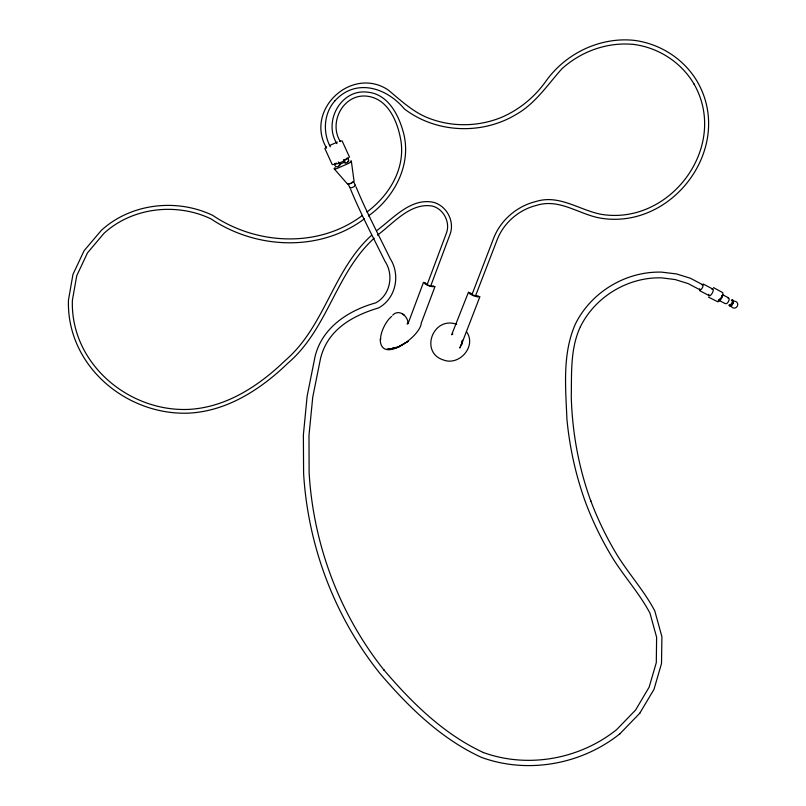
<?xml version="1.0" encoding="UTF-8"?>
<svg xmlns="http://www.w3.org/2000/svg" width="806" height="806" viewBox="0 0 806 806"><rect width="100%" height="100%" fill="white"/><g stroke="black" fill="none" stroke-linecap="round" stroke-linejoin="round"><path stroke-width="1.21" d="M469.999 292.659L473.565 295.359L478.442 296.034M461.909 344.263L462.513 340.344L461.969 343.507L462.473 341.512L459.823 348.041L462.16 342.57M462.513 340.344L462.453 341.069M425.064 282.503C426.334 285.082 430.716 286.462 433.527 285.888M721.813 296.094L721.944 295.399M347.154 158.026C352.434 161.724 342.822 166.086 343.558 159.608M345.069 162.913L345.552 162.359M338.329 161.925C343.608 165.613 334.006 169.965 334.742 163.497M721.803 296.719L722.136 295.752M721.954 296.799L722.287 295.832M427.099 284.78L446.272 233.488C450.645 222.869 443.905 208.966 432.278 206.054C410.314 202.366 393.499 223.312 377.48 235.151M430.646 286.15L449.899 234.737C455.078 221.71 446.877 205.812 433.336 202.276C410.697 197.631 393.046 218.577 376.543 230.738M471.994 294.543L493.685 238.123C500.758 219.927 517.15 206.024 536.081 201.47C559.394 194.155 579.756 210.396 601.679 214.396C670.743 225.408 729.46 145.977 693.956 83.895L694.016 84.036C681.292 62.304 658.593 47.675 633.697 44.421L633.808 44.431C607.593 41.821 581.237 51.211 561.822 68.873C547.415 84.932 535.305 103.682 516.031 114.512C482.008 135.045 436.207 133.212 404.491 109.022L404.421 108.971C386.548 87.481 355.577 77.729 334.712 101.072L334.752 101.012C323.8 113.606 322.612 132.295 330.319 146.833M475.49 295.983L497.201 239.664C503.821 222.587 519.185 209.53 536.937 205.258C559.787 198.185 579.514 214.769 601.095 218.225C673.181 229.7 734.498 146.823 697.512 81.99L697.452 81.859C684.163 59.13 660.426 43.806 634.382 40.391L634.272 40.371C599.986 36.754 565.54 53.428 545.763 81.396C534.539 97.234 519.074 109.878 501.191 117.485C479.167 126.401 454.1 127.167 431.663 119.238C414.596 113.586 401.64 101.133 388.129 89.929L388.059 89.889C351.487 65.679 304.336 110.1 326.581 148.082M461.556 344.152L479.923 296.628L477.646 296.93L473.344 295.711L469.555 293.696L468.518 292.064L451.632 334.782L452.841 334.016M639.682 713.36L653.988 689.362L661.514 663.499L661.907 636.7L654.774 610.877C644.316 591.05 629.244 574.426 617.416 555.515C606.827 538.146 597.921 519.82 590.748 500.798L590.858 501.11C578.718 467.802 572.3 432.56 571.273 397.146C571.716 373.49 570.114 348.535 580.471 326.571L580.411 326.722C595.251 296.638 628.086 276.861 661.625 277.858L675.146 279.551L688.082 283.561L700.021 289.838M721.34 297.696L718.297 300.779M721.491 297.777L718.448 300.86M720.221 299.036L720.725 298.381M350.63 189.4C360.816 213.993 373.259 237.518 385.026 261.376C394.023 274.735 390.416 295.087 375.656 302.895C348.313 310.451 321.654 327.74 314.924 357.199L307.136 396.159L303.378 434.897L303.6 473.344C307.922 545.712 334.419 616.459 379.727 673.171L379.908 673.423C408.521 706.943 441.073 738.921 481.625 757.459L481.837 757.519C528.111 774.193 581.61 764.431 619.874 733.813L619.985 733.692M619.874 733.813L639.843 713.189M371.506 235.392C332.878 270.222 324.989 326.38 285.253 360.473C259.149 385.681 226.778 407.09 189.561 409.357C128.607 412.511 70.172 363.103 72.389 300.215L76.751 275.712L87.491 252.862L103.974 233.337C132.446 207.253 176.635 202.417 211.081 218.93C256.358 249.397 320.022 252.157 364.514 218.728M374.185 238.193C335.739 273.113 327.76 329.201 287.893 363.174C261.144 389.006 227.886 410.778 189.773 413.085C126.421 416.148 66.435 365.541 68.45 300.185L72.943 274.453L84.056 250.767L101.274 230.435C130.864 203.233 176.877 198.155 212.734 215.383C256.691 245.125 318.642 248.228 362.005 215.716M353.35 181.753L351.92 182.801M392.653 315.176C398.879 308.617 407.806 315.821 408.098 323.236M367.022 211.968C388.764 195.707 404.793 169.975 401.126 142.138C398.275 123.429 389.036 99.138 367.617 96.257C343.729 92.932 328.082 122.25 340.344 141.614M368.382 215.958C394.053 197.702 411.644 165.411 403.685 133.584C399.101 115.792 388.552 94.342 367.989 92.216C341.039 88.338 322.924 121.777 336.918 143.609M346.943 158.359L346.308 158.812M326.581 146.964L324.858 148.506L332.253 164.595C338.026 164.303 344.988 160.968 349.451 157.029L342.127 140.889L339.397 141.231M351.235 183.143L354.056 181.269L351.356 161.22M329.473 145.574L337.351 142.098M339.457 164.444L345.059 161.986M351.325 183.264L347.547 184.111L334.319 168.958M345.411 159.276L344.505 159.608M336.576 163.165L334.812 163.588M350.519 183.456L348.676 183.97M380.2 338.994C380.442 365.44 420.682 336.314 421.246 323.146L435.018 286.483C431.069 287.349 426.173 285.304 423.503 282.332L408.42 322.601L407.101 323.982L408.42 323.478L407.413 323.428M394.829 348.101L399.071 346.661L390.285 349.028L393.691 348.333M347.708 161.331L348.655 161.331M338.903 165.22L339.84 165.22M456.659 324.284C432.802 315.791 419.452 352.655 443.572 360.02C459.581 366.146 476.991 345.875 466.432 331.649M733.067 300.94C742.316 301.333 735.928 313.03 730.498 305.716A2.71 1.078 -60.9 0 0 733.067 303.137A2.71 1.078 -60.9 0 0 732.402 301.041M702.741 284.76L690.399 278.251L676.556 273.949L661.686 272.136C626.01 271.048 591.08 292.104 575.333 324.123L575.262 324.284C562.195 354.036 565.651 387.746 566.93 419.372C569.671 447.773 575.857 475.812 585.64 502.622L585.75 502.934C593.055 522.217 602.102 540.786 612.862 558.377C624.579 577.146 639.591 593.569 649.989 613.205L656.608 637.254L656.306 662.613L649.152 687.125L635.591 710.036L616.64 729.632C579.705 759.222 528.011 768.662 483.328 752.522L483.55 752.582C443.774 734.296 411.886 702.761 383.817 669.826L384.009 670.088C339.356 614.041 313.292 544.171 309.121 472.719L308.99 435.341L312.748 397.096L320.496 358.64C327.417 329.966 351.819 315.942 378.518 307.932C395.917 298.623 400.683 274.957 390.235 258.736C378.588 234.889 366.166 211.414 356.02 186.871M718.398 300.044L725.078 303.56M699.598 290.613L709.24 295.691M708.464 297.122L717.864 301.817C721.058 300.316 723.456 296.185 722.791 292.669L713.572 287.641M703.164 283.984L712.796 289.072M722.68 294.754L728.241 297.686M402.295 313.564L402.859 314.068M403.625 314.733L404.179 315.227M348.101 183.859L349.925 187.838A2.982 0.705 -24.6 0 0 353.401 186.972A2.982 0.705 -24.6 0 0 355.093 185.179M355.305 185.289L353.512 181.491M408.007 322.41L408.209 323.236M350.066 187.385A2.982 0.705 -24.6 0 0 349.905 187.647L349.925 187.838M350.822 160.978A3.879 0.866 -24.6 0 1 350.942 161.885A3.879 0.866 -24.6 0 1 347.93 163.678L337.805 168.132A3.879 0.866 -24.7 0 1 334.48 169.008A3.879 0.866 -24.7 0 1 335.155 167.678M702.066 284.881A2.881 1.088 -61.1 0 1 702.983 286.211A2.881 1.088 -61.1 0 1 700.978 289.535A2.881 1.088 -61.1 0 1 699.719 288.78M711.9 289.223A3.758 1.441 -61 0 1 712.564 292.528A3.758 1.441 -61 0 1 708.958 295.419M708.817 294.946A3.758 1.441 -61 0 1 708.827 294.301M728.04 298.391A3.083 1.209 -60.9 0 1 728.634 301.122A3.083 1.209 -60.9 0 1 725.642 303.469M731.304 300.104A3.073 1.219 -60.9 0 1 731.898 302.844A3.073 1.219 -60.9 0 1 728.896 305.182M732.392 300.316A3.073 1.219 -60.9 0 1 732.191 303.902A3.073 1.219 -60.9 0 1 729.45 305.152M732.211 300.336A3.335 1.32 -60.9 0 1 733.349 301.907A3.335 1.32 -60.9 0 1 731.012 305.746A3.335 1.32 -60.9 0 1 729.47 304.829M732.15 300.557A3.073 1.219 -60.9 0 1 733.148 302.23A3.073 1.219 -60.9 0 1 730.74 305.746M729.742 305.625A3.073 1.219 -60.9 0 1 729.621 305.232M380.674 339.598A14.75 4.957 -63.5 0 1 383.747 327.276A14.75 4.957 -63.5 0 1 391.686 316.456M408.35 341.2L398.235 346.983L408.35 341.2M395.706 347.86L386.809 349.401L395.706 347.86"/></g></svg>
